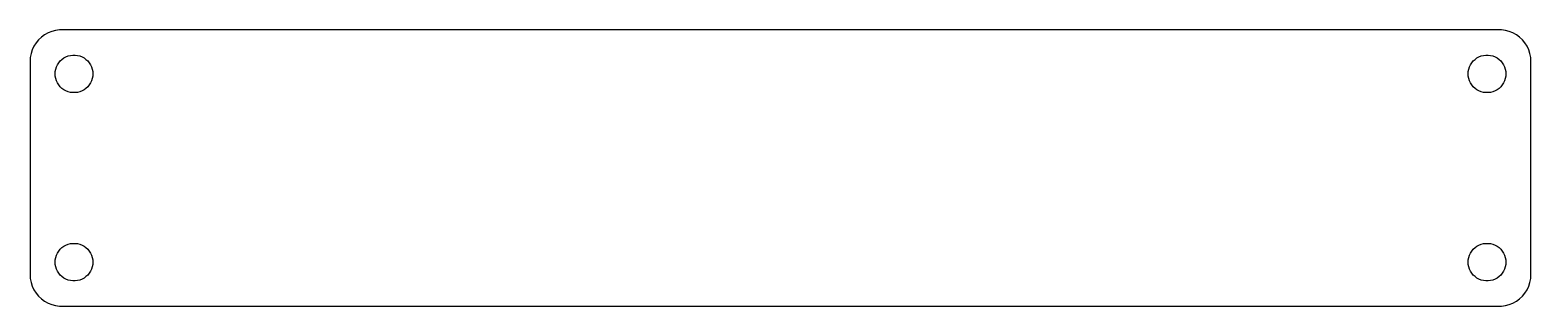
# Model space of a CAD drawing. Header units: metres. Extents: x -120 to 120, y -22 to 22.
import ezdxf

# ---------------------------------------------------------------- set-up
doc = ezdxf.new("R2010")
doc.units = ezdxf.units.M

msp = doc.modelspace()

# ---------------------------------------------------------------- linework, layer by layer
for p, q in [((-116.629, 21.5241), (-117.179, 21.2216)), ((-116.045, 21.7553), (-116.629, 21.5241)), ((-115.437, 21.9114), (-116.045, 21.7553)), ((-114.814, 21.9901), (-115.437, 21.9114)), ((114.814, 21.9901), (-114.814, 21.9901)), ((115.437, 21.9114), (114.814, 21.9901)), ((116.045, 21.7553), (115.437, 21.9114)), ((116.629, 21.5241), (116.045, 21.7553)), ((117.179, 21.2216), (116.629, 21.5241)), ((-118.882, 19.4088), (-119.149, 18.8406)), ((-118.545, 19.9389), (-118.882, 19.4088)), ((-118.145, 20.4227), (-118.545, 19.9389)), ((-117.687, 20.8526), (-118.145, 20.4227)), ((-117.179, 21.2216), (-117.687, 20.8526)), ((117.687, 20.8526), (117.179, 21.2216)), ((118.145, 20.4227), (117.687, 20.8526)), ((118.545, 19.9389), (118.145, 20.4227)), ((118.882, 19.4088), (118.545, 19.9389)), ((119.149, 18.8406), (118.882, 19.4088)), ((-119.461, 17.6267), (-119.5, 17)), ((-119.5, 17), (-119.5, -17)), ((-119.343, 18.2434), (-119.461, 17.6267)), ((-119.149, 18.8406), (-119.343, 18.2434)), ((-115.129, 16.4453), (-114.927, 16.7634)), ((-114.927, 16.7634), (-114.687, 17.0536)), ((-114.687, 17.0536), (-114.412, 17.3115)), ((-114.412, 17.3115), (-114.107, 17.533)), ((-114.107, 17.533), (-113.777, 17.7145)), ((-113.777, 17.7145), (-113.427, 17.8532)), ((-113.427, 17.8532), (-113.062, 17.9469)), ((-113.062, 17.9469), (-112.688, 17.9941)), ((-112.688, 17.9941), (-112.312, 17.9941)), ((-112.312, 17.9941), (-111.938, 17.9469)), ((-111.938, 17.9469), (-111.573, 17.8532)), ((-111.573, 17.8532), (-111.223, 17.7145)), ((-111.223, 17.7145), (-110.893, 17.533)), ((-110.893, 17.533), (-110.588, 17.3115)), ((-110.588, 17.3115), (-110.313, 17.0536)), ((-110.313, 17.0536), (-110.073, 16.7634)), ((-110.073, 16.7634), (-109.871, 16.4453)), ((109.871, 16.4453), (110.073, 16.7634)), ((110.073, 16.7634), (110.313, 17.0536)), ((110.313, 17.0536), (110.588, 17.3115)), ((110.588, 17.3115), (110.893, 17.533)), ((110.893, 17.533), (111.223, 17.7145)), ((111.223, 17.7145), (111.573, 17.8532)), ((111.573, 17.8532), (111.938, 17.9469)), ((111.938, 17.9469), (112.312, 17.9941)), ((112.312, 17.9941), (112.688, 17.9941)), ((112.688, 17.9941), (113.062, 17.9469)), ((113.062, 17.9469), (113.427, 17.8532)), ((113.427, 17.8532), (113.777, 17.7145)), ((113.777, 17.7145), (114.107, 17.533)), ((114.107, 17.533), (114.412, 17.3115)), ((114.412, 17.3115), (114.687, 17.0536)), ((114.687, 17.0536), (114.927, 16.7634)), ((114.927, 16.7634), (115.129, 16.4453)), ((119.343, 18.2434), (119.149, 18.8406)), ((119.461, 17.6267), (119.343, 18.2434)), ((119.5, 17), (119.461, 17.6267)), ((119.5, -17), (119.5, 17)), ((-115.5, 15), (-115.476, 15.376)), ((-115.476, 14.624), (-115.5, 15)), ((-115.476, 15.376), (-115.406, 15.7461)), ((-115.406, 14.2539), (-115.476, 14.624)), ((-115.406, 15.7461), (-115.289, 16.1044)), ((-115.289, 16.1044), (-115.129, 16.4453)), ((-109.871, 16.4453), (-109.711, 16.1044)), ((-109.711, 16.1044), (-109.594, 15.7461)), ((-109.594, 15.7461), (-109.524, 15.376)), ((-109.524, 14.624), (-109.594, 14.2539)), ((-109.524, 15.376), (-109.5, 15)), ((-109.5, 15), (-109.524, 14.624)), ((109.5, 15), (109.524, 15.376)), ((109.524, 14.624), (109.5, 15)), ((109.524, 15.376), (109.594, 15.7461)), ((109.594, 14.2539), (109.524, 14.624)), ((109.594, 15.7461), (109.711, 16.1044)), ((109.711, 16.1044), (109.871, 16.4453)), ((115.129, 16.4453), (115.289, 16.1044)), ((115.289, 16.1044), (115.406, 15.7461)), ((115.406, 15.7461), (115.476, 15.376)), ((115.476, 14.624), (115.406, 14.2539)), ((115.476, 15.376), (115.5, 15)), ((115.5, 15), (115.476, 14.624)), ((-115.289, 13.8956), (-115.406, 14.2539)), ((-115.129, 13.5547), (-115.289, 13.8956)), ((-114.927, 13.2366), (-115.129, 13.5547)), ((-114.687, 12.9464), (-114.927, 13.2366)), ((-114.412, 12.6884), (-114.687, 12.9464)), ((-114.107, 12.467), (-114.412, 12.6884)), ((-113.777, 12.2855), (-114.107, 12.467)), ((-113.427, 12.1468), (-113.777, 12.2855)), ((-113.062, 12.0531), (-113.427, 12.1468)), ((-112.688, 12.0059), (-113.062, 12.0531)), ((-112.312, 12.0059), (-112.688, 12.0059)), ((-111.938, 12.0531), (-112.312, 12.0059)), ((-111.573, 12.1468), (-111.938, 12.0531)), ((-111.223, 12.2855), (-111.573, 12.1468)), ((-110.893, 12.467), (-111.223, 12.2855)), ((-110.588, 12.6884), (-110.893, 12.467)), ((-110.313, 12.9464), (-110.588, 12.6884)), ((-110.073, 13.2366), (-110.313, 12.9464)), ((-109.871, 13.5547), (-110.073, 13.2366)), ((-109.711, 13.8956), (-109.871, 13.5547)), ((-109.594, 14.2539), (-109.711, 13.8956)), ((109.711, 13.8956), (109.594, 14.2539)), ((109.871, 13.5547), (109.711, 13.8956)), ((110.073, 13.2366), (109.871, 13.5547)), ((110.313, 12.9464), (110.073, 13.2366)), ((110.588, 12.6884), (110.313, 12.9464)), ((110.893, 12.467), (110.588, 12.6884)), ((111.223, 12.2855), (110.893, 12.467)), ((111.573, 12.1468), (111.223, 12.2855)), ((111.938, 12.0531), (111.573, 12.1468)), ((112.312, 12.0059), (111.938, 12.0531)), ((112.688, 12.0059), (112.312, 12.0059)), ((113.062, 12.0531), (112.688, 12.0059)), ((113.427, 12.1468), (113.062, 12.0531)), ((113.777, 12.2855), (113.427, 12.1468)), ((114.107, 12.467), (113.777, 12.2855)), ((114.412, 12.6884), (114.107, 12.467)), ((114.687, 12.9464), (114.412, 12.6884)), ((114.927, 13.2366), (114.687, 12.9464)), ((115.129, 13.5547), (114.927, 13.2366)), ((115.289, 13.8956), (115.129, 13.5547)), ((115.406, 14.2539), (115.289, 13.8956)), ((-115.476, -14.624), (-115.406, -14.2539)), ((-115.406, -14.2539), (-115.289, -13.8956)), ((-115.289, -13.8956), (-115.129, -13.5547)), ((-115.129, -13.5547), (-114.927, -13.2366)), ((-114.927, -13.2366), (-114.687, -12.9464)), ((-114.687, -12.9464), (-114.412, -12.6884)), ((-114.412, -12.6884), (-114.107, -12.467)), ((-114.107, -12.467), (-113.777, -12.2855)), ((-113.777, -12.2855), (-113.427, -12.1468)), ((-113.427, -12.1468), (-113.062, -12.0531)), ((-113.062, -12.0531), (-112.688, -12.0059)), ((-112.688, -12.0059), (-112.312, -12.0059)), ((-112.312, -12.0059), (-111.938, -12.0531)), ((-111.938, -12.0531), (-111.573, -12.1468)), ((-111.573, -12.1468), (-111.223, -12.2855)), ((-111.223, -12.2855), (-110.893, -12.467)), ((-110.893, -12.467), (-110.588, -12.6884)), ((-110.588, -12.6884), (-110.313, -12.9464)), ((-110.313, -12.9464), (-110.073, -13.2366)), ((-110.073, -13.2366), (-109.871, -13.5547)), ((-109.871, -13.5547), (-109.711, -13.8956)), ((-109.711, -13.8956), (-109.594, -14.2539)), ((-109.594, -14.2539), (-109.524, -14.624)), ((109.524, -14.624), (109.594, -14.2539)), ((109.594, -14.2539), (109.711, -13.8956)), ((109.711, -13.8956), (109.871, -13.5547)), ((109.871, -13.5547), (110.073, -13.2366)), ((110.073, -13.2366), (110.313, -12.9464)), ((110.313, -12.9464), (110.588, -12.6884)), ((110.588, -12.6884), (110.893, -12.467)), ((110.893, -12.467), (111.223, -12.2855)), ((111.223, -12.2855), (111.573, -12.1468)), ((111.573, -12.1468), (111.938, -12.0531)), ((111.938, -12.0531), (112.312, -12.0059)), ((112.312, -12.0059), (112.688, -12.0059)), ((112.688, -12.0059), (113.062, -12.0531)), ((113.062, -12.0531), (113.427, -12.1468)), ((113.427, -12.1468), (113.777, -12.2855)), ((113.777, -12.2855), (114.107, -12.467)), ((114.107, -12.467), (114.412, -12.6884)), ((114.412, -12.6884), (114.687, -12.9464)), ((114.687, -12.9464), (114.927, -13.2366)), ((114.927, -13.2366), (115.129, -13.5547)), ((115.129, -13.5547), (115.289, -13.8956)), ((115.289, -13.8956), (115.406, -14.2539)), ((115.406, -14.2539), (115.476, -14.624)), ((-115.5, -15), (-115.476, -14.624)), ((-115.476, -15.376), (-115.5, -15)), ((-115.406, -15.7461), (-115.476, -15.376)), ((-115.289, -16.1044), (-115.406, -15.7461)), ((-115.129, -16.4453), (-115.289, -16.1044)), ((-114.927, -16.7634), (-115.129, -16.4453)), ((-109.871, -16.4453), (-110.073, -16.7634)), ((-109.711, -16.1044), (-109.871, -16.4453)), ((-109.594, -15.7461), (-109.711, -16.1044)), ((-109.524, -15.376), (-109.594, -15.7461)), ((-109.524, -14.624), (-109.5, -15)), ((-109.5, -15), (-109.524, -15.376)), ((109.5, -15), (109.524, -14.624)), ((109.524, -15.376), (109.5, -15)), ((109.594, -15.7461), (109.524, -15.376)), ((109.711, -16.1044), (109.594, -15.7461)), ((109.871, -16.4453), (109.711, -16.1044)), ((110.073, -16.7634), (109.871, -16.4453)), ((115.129, -16.4453), (114.927, -16.7634)), ((115.289, -16.1044), (115.129, -16.4453)), ((115.406, -15.7461), (115.289, -16.1044)), ((115.476, -15.376), (115.406, -15.7461)), ((115.476, -14.624), (115.5, -15)), ((115.5, -15), (115.476, -15.376)), ((-119.5, -17), (-119.461, -17.6267)), ((-119.461, -17.6267), (-119.343, -18.2434)), ((-119.343, -18.2434), (-119.149, -18.8406)), ((-119.149, -18.8406), (-118.882, -19.4088)), ((-114.687, -17.0536), (-114.927, -16.7634)), ((-114.412, -17.3115), (-114.687, -17.0536)), ((-114.107, -17.533), (-114.412, -17.3115)), ((-113.777, -17.7145), (-114.107, -17.533)), ((-113.427, -17.8532), (-113.777, -17.7145)), ((-113.062, -17.9469), (-113.427, -17.8532)), ((-112.688, -17.9941), (-113.062, -17.9469)), ((-112.312, -17.9941), (-112.688, -17.9941)), ((-111.938, -17.9469), (-112.312, -17.9941)), ((-111.573, -17.8532), (-111.938, -17.9469)), ((-111.223, -17.7145), (-111.573, -17.8532)), ((-110.893, -17.533), (-111.223, -17.7145)), ((-110.588, -17.3115), (-110.893, -17.533)), ((-110.313, -17.0536), (-110.588, -17.3115)), ((-110.073, -16.7634), (-110.313, -17.0536)), ((110.313, -17.0536), (110.073, -16.7634)), ((110.588, -17.3115), (110.313, -17.0536)), ((110.893, -17.533), (110.588, -17.3115)), ((111.223, -17.7145), (110.893, -17.533)), ((111.573, -17.8532), (111.223, -17.7145)), ((111.938, -17.9469), (111.573, -17.8532)), ((112.312, -17.9941), (111.938, -17.9469)), ((112.688, -17.9941), (112.312, -17.9941)), ((113.062, -17.9469), (112.688, -17.9941)), ((113.427, -17.8532), (113.062, -17.9469)), ((113.777, -17.7145), (113.427, -17.8532)), ((114.107, -17.533), (113.777, -17.7145)), ((114.412, -17.3115), (114.107, -17.533)), ((114.687, -17.0536), (114.412, -17.3115)), ((114.927, -16.7634), (114.687, -17.0536)), ((118.882, -19.4088), (119.149, -18.8406)), ((119.149, -18.8406), (119.343, -18.2434)), ((119.343, -18.2434), (119.461, -17.6267)), ((119.461, -17.6267), (119.5, -17)), ((-118.882, -19.4088), (-118.545, -19.9389)), ((-118.545, -19.9389), (-118.145, -20.4227)), ((-118.145, -20.4227), (-117.687, -20.8526)), ((-117.687, -20.8526), (-117.179, -21.2216)), ((-117.179, -21.2216), (-116.629, -21.5241)), ((116.629, -21.5241), (117.179, -21.2216)), ((117.179, -21.2216), (117.687, -20.8526)), ((117.687, -20.8526), (118.145, -20.4227)), ((118.145, -20.4227), (118.545, -19.9389)), ((118.545, -19.9389), (118.882, -19.4088)), ((-116.629, -21.5241), (-116.045, -21.7553)), ((-116.045, -21.7553), (-115.437, -21.9114)), ((-115.437, -21.9114), (-114.814, -21.9901)), ((-114.814, -21.9901), (114.814, -21.9901)), ((114.814, -21.9901), (115.437, -21.9114)), ((115.437, -21.9114), (116.045, -21.7553)), ((116.045, -21.7553), (116.629, -21.5241))]:
    msp.add_line(p, q)

doc.saveas('drawing.dxf')
